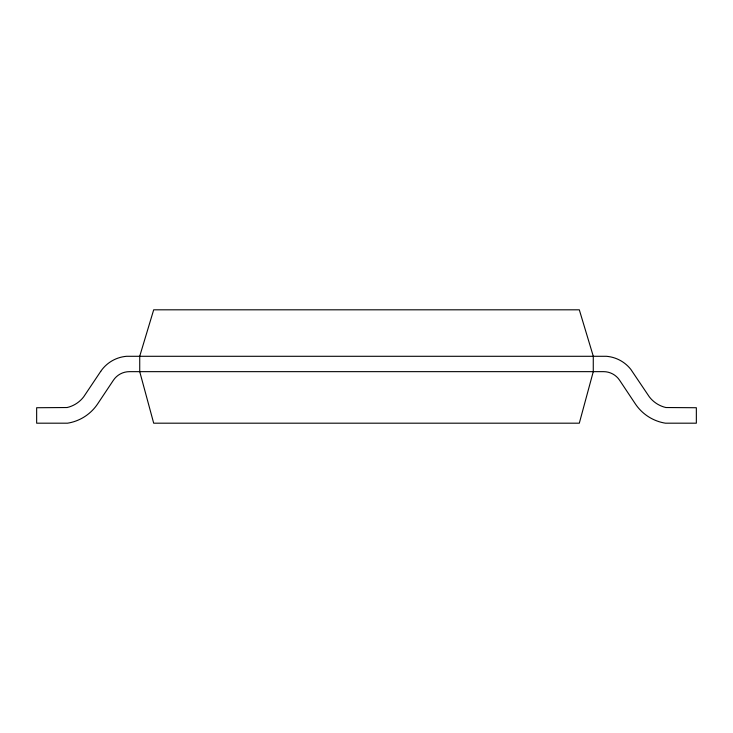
<?xml version="1.0" encoding="UTF-8"?>
<svg xmlns="http://www.w3.org/2000/svg" width="733" height="733" viewBox="0 0 733 733"><rect width="100%" height="100%" fill="white"/><g stroke="black" fill="none" stroke-linecap="round" stroke-linejoin="round"><path stroke-width="1.1" d="M593.272 371.649L579.308 423.188L153.692 423.188L139.728 371.649L139.728 356.192L153.692 309.812L579.308 309.812L593.272 356.192L593.272 371.649M100.705 371.402L83.644 396.892A29.21 29.21 0 0 1 67.088 407.53L36.65 407.731L36.65 423.188L67.573 423.188A44.686 44.686 0 0 0 97.691 403.837L113.404 380.235A19.241 19.241 0 0 1 129.42 371.658L603.58 371.649A19.241 19.241 0 0 1 619.596 380.235L635.309 403.837A44.686 44.686 0 0 0 665.427 423.188L696.35 423.188L696.35 407.731L665.912 407.53A29.21 29.21 0 0 1 649.356 396.892L630.811 369.359A34.717 34.717 0 0 0 606.42 356.293L126.58 356.293A34.717 34.717 0 0 0 102.189 369.359L100.705 371.402"/></g></svg>
